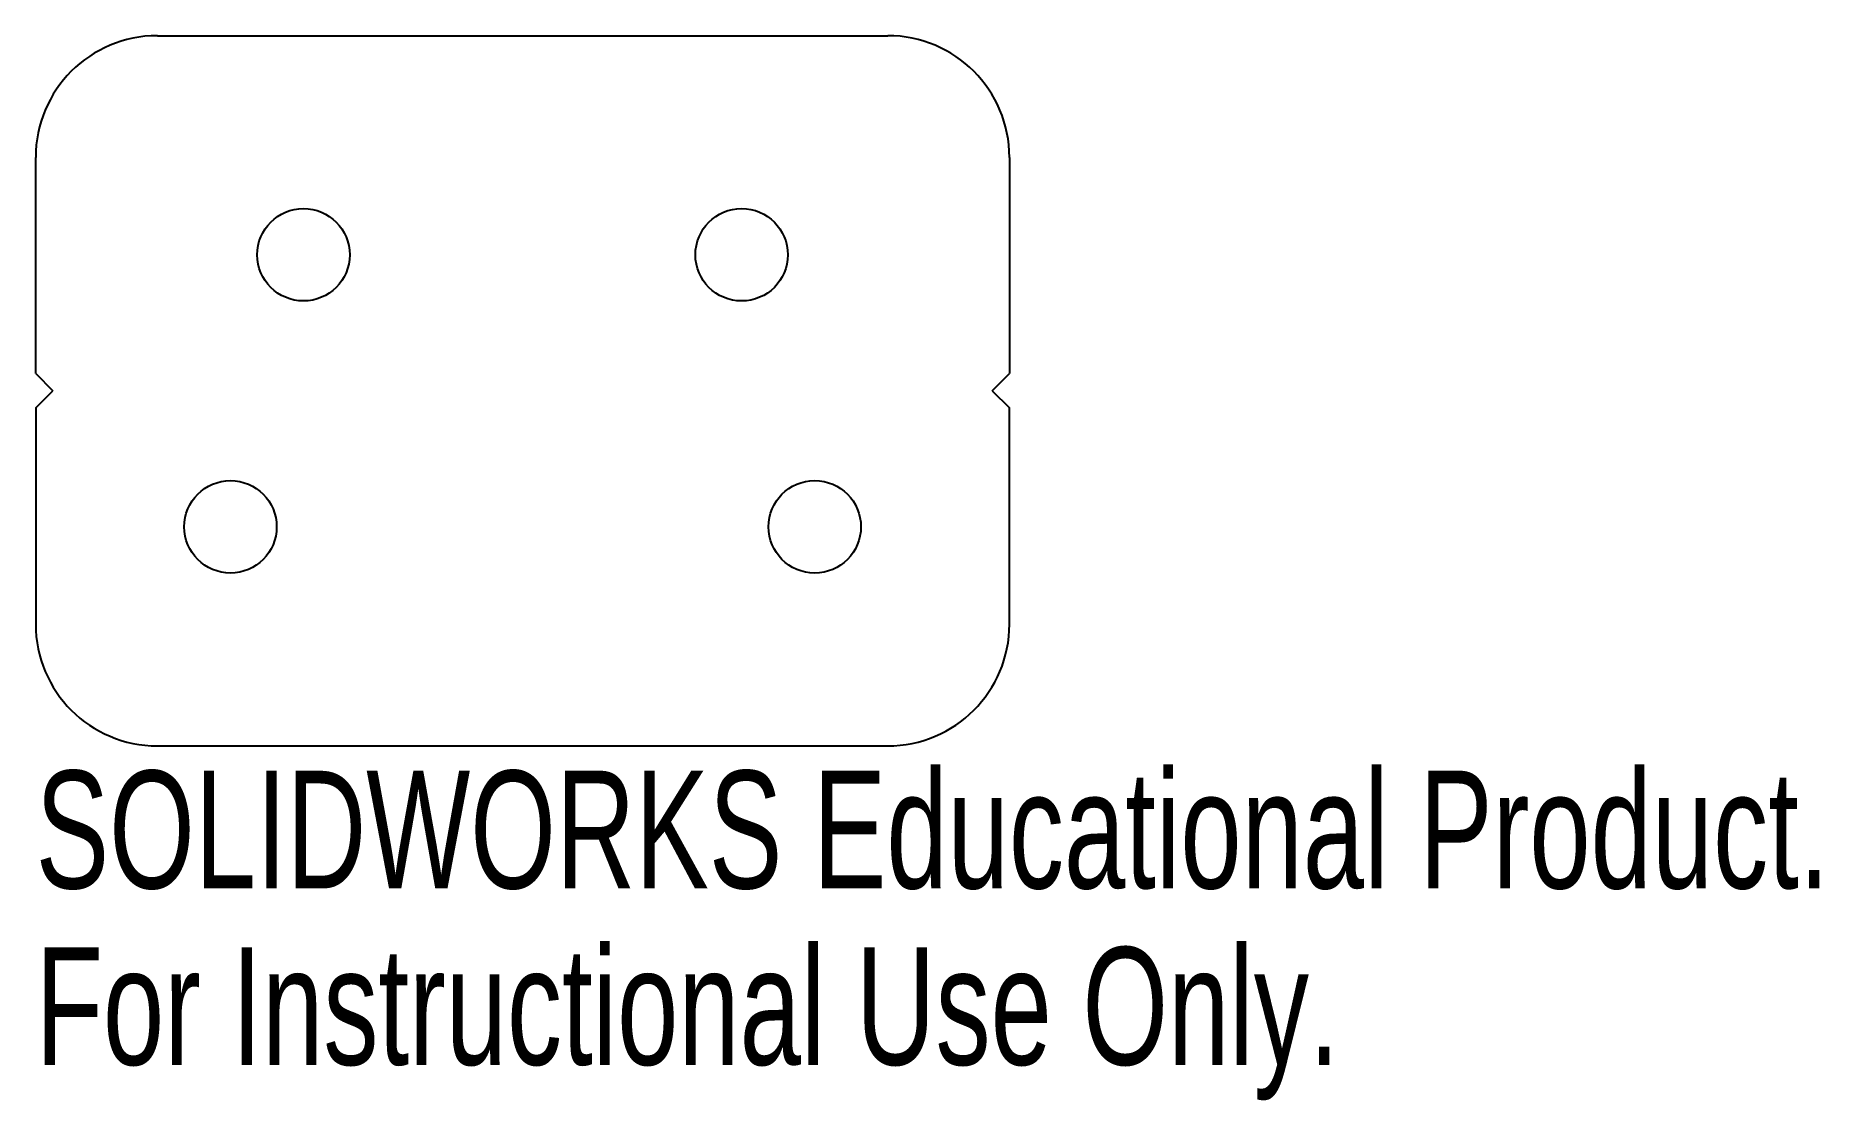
# Model space of a CAD drawing. Header units: millimetres. Extents: x -20 to 53.3, y -19.6 to 24.2.
import ezdxf

# ---------------------------------------------------------------- set-up
doc = ezdxf.new("R2010")
doc.units = ezdxf.units.MM
doc.styles.add('SLDTEXTSTYLE0', font='TXT', dxfattribs={"width": 0.7})

msp = doc.modelspace()

# ---------------------------------------------------------------- linework, layer by layer
at = {"color": 7, "linetype": 'Continuous', "lineweight": 25}
for p, q in [((-15, 24.178), (15, 24.178)), ((-20, 10.296), (-20, 19.178)), ((20, 19.178), (20, 10.296)), ((-20, 10.296), (-19.293, 9.589)), ((19.293, 9.589), (20, 10.296)), ((-20, 8.882), (-19.293, 9.589)), ((19.293, 9.589), (20, 8.882)), ((-20, 8.882), (-20, 0)), ((20, 0), (20, 8.882)), ((-15, -5), (15, -5))]:
    msp.add_line(p, q, dxfattribs=at)
for centre in [(-9, 15.178), (9, 15.178), (-12, 4), (12, 4)]:
    msp.add_circle(centre, 1.899, dxfattribs=at)
for centre, start, end in [((-15, 19.178), 90, 180), ((15, 19.178), 0, 90), ((-15, 0), 180, 270), ((15, 0), 270, 0)]:
    msp.add_arc(centre, 5, start, end, dxfattribs=at)

# ---------------------------------------------------------------- texts
at = {"color": 7, "linetype": 'Continuous', "char_height": 4.83362, "attachment_point": 1, "style": 'SLDTEXTSTYLE0'}
for s, insert in [('SOLIDWORKS Educational Product.', (-20, -6.02)), ('For Instructional Use Only.', (-20, -13.27))]:
    msp.add_mtext(s, dxfattribs=dict(at, insert=insert))

doc.saveas('drawing.dxf')
